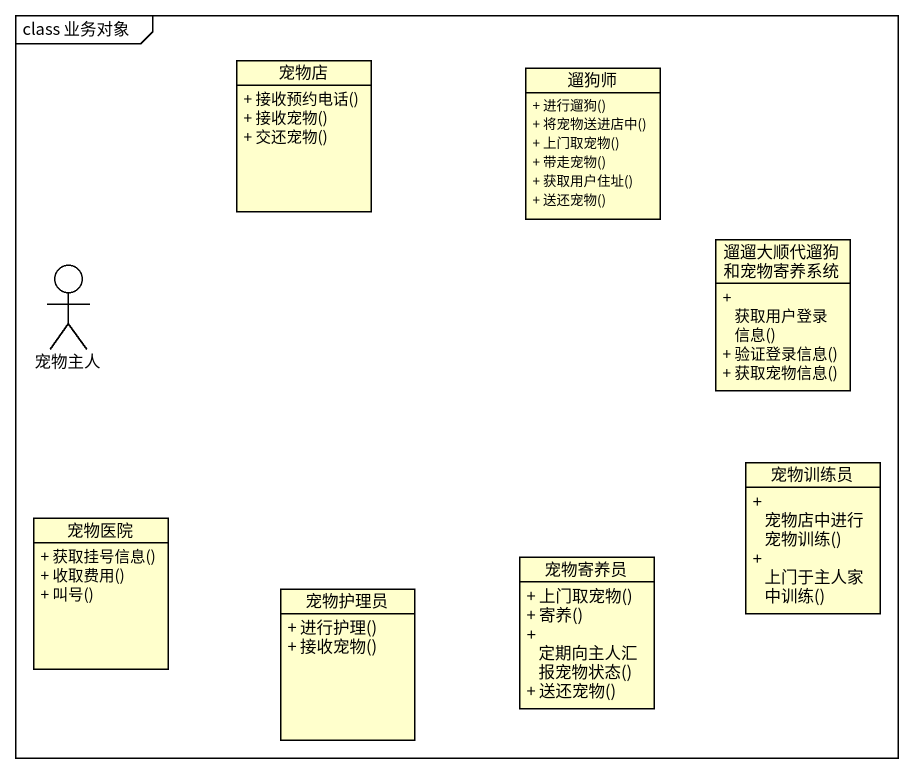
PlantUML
@startuml
mainframe class 业务对象
allowmixing
hide circle
hide empty members
skinparam classAttributeIconSize 0
class 宠物店 {
  + 接收预约电话()
  + 接收宠物()
  + 交还宠物()
}
class 遛狗师 {
  + 进行遛狗()
  + 将宠物送进店中()
  + 上门取宠物()
  + 带走宠物()
  + 获取用户住址()
  + 送还宠物()
}
actor 宠物主人
class 遛遛大顺代遛狗和宠物寄养系统 {
  + 获取用户登录信息()
  + 验证登录信息()
  + 获取宠物信息()
}
class 宠物训练员 {
  + 宠物店中进行宠物训练()
  + 上门于主人家中训练()
}
class 宠物医院 {
  + 获取挂号信息()
  + 收取费用()
  + 叫号()
}
class 宠物寄养员 {
  + 上门取宠物()
  + 寄养()
  + 定期向主人汇报宠物状态()
  + 送还宠物()
}
class 宠物护理员 {
  + 进行护理()
  + 接收宠物()
}
@enduml
